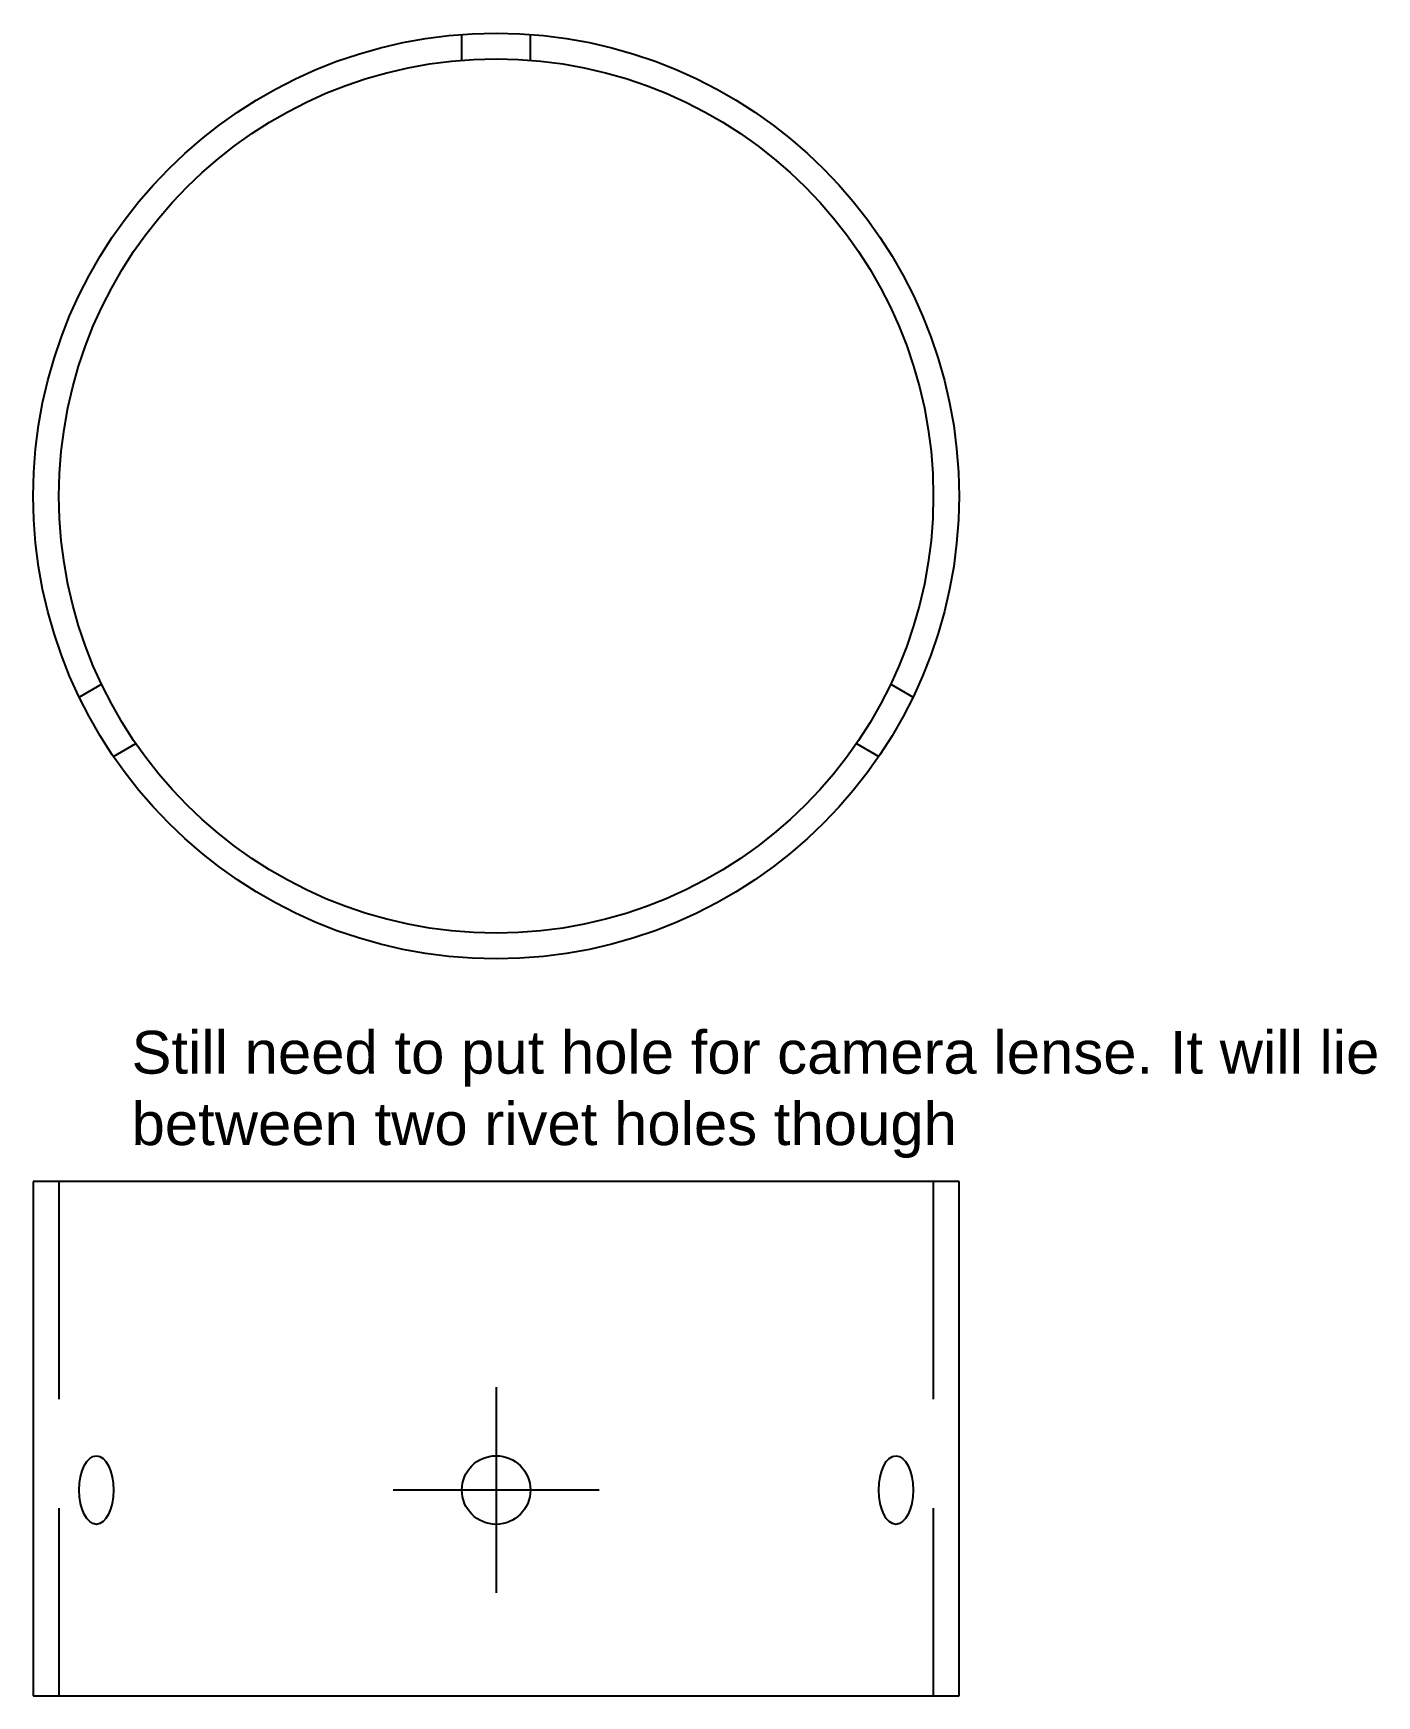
# Model space of a CAD drawing. Header units: millimetres. Extents: x 43 to 121.4, y 80 to 177.
import ezdxf

# ---------------------------------------------------------------- set-up
doc = ezdxf.new("R2010")
doc.units = ezdxf.units.MM
doc.linetypes.add('DASH2', pattern=[19.05, 12.7, -6.35])
for name, color, linetype in [('Centres of holes', 4, 'Continuous'), ('Hidden', 2, 'DASH2'), ('Hidden2', 6, 'Continuous')]:
    doc.layers.add(name, color=color, linetype=linetype)
doc.styles.get("Standard").update_dxf_attribs({"font": 'arial.ttf'})

msp = doc.modelspace()

# ---------------------------------------------------------------- linework, layer by layer
for p, q in [((43, 110), (43, 80)), ((97, 110), (43, 110)), ((97, 80), (97, 110)), ((43, 80), (97, 80))]:
    msp.add_line(p, q)
for radius in [27, 25.5]:
    msp.add_circle((70, 150), radius)
for centre in [(46.682, 92), (93.318, 92)]:
    msp.add_ellipse(centre, major_axis=(0, 2), ratio=0.5)
at = {"layer": 'Centres of holes'}
for p, q in [((70, 98), (70, 86)), ((76, 92), (64, 92))]:
    msp.add_line(p, q, dxfattribs=at)
at = {"layer": 'Hidden'}
for p, q in [((68, 175.421), (68, 176.926)), ((72, 175.421), (72, 176.926)), ((45.682, 138.269), (46.984, 139.021)), ((93.016, 139.021), (94.318, 138.269)), ((47.682, 134.805), (48.984, 135.557)), ((91.016, 135.557), (92.318, 134.805)), ((44.5, 110), (44.5, 80)), ((95.5, 110), (95.5, 80))]:
    msp.add_line(p, q, dxfattribs=at)
at = {"layer": 'Hidden2'}
msp.add_circle((70, 92), 2, dxfattribs=at)

# ---------------------------------------------------------------- texts
at = {"insert": (48.733, 118.795), "char_height": 2.5, "width": 82.2413, "attachment_point": 1}
msp.add_mtext('{Still need to put hole for camera lense. It will lie between two rivet holes though}', dxfattribs=at)

doc.saveas('drawing.dxf')
